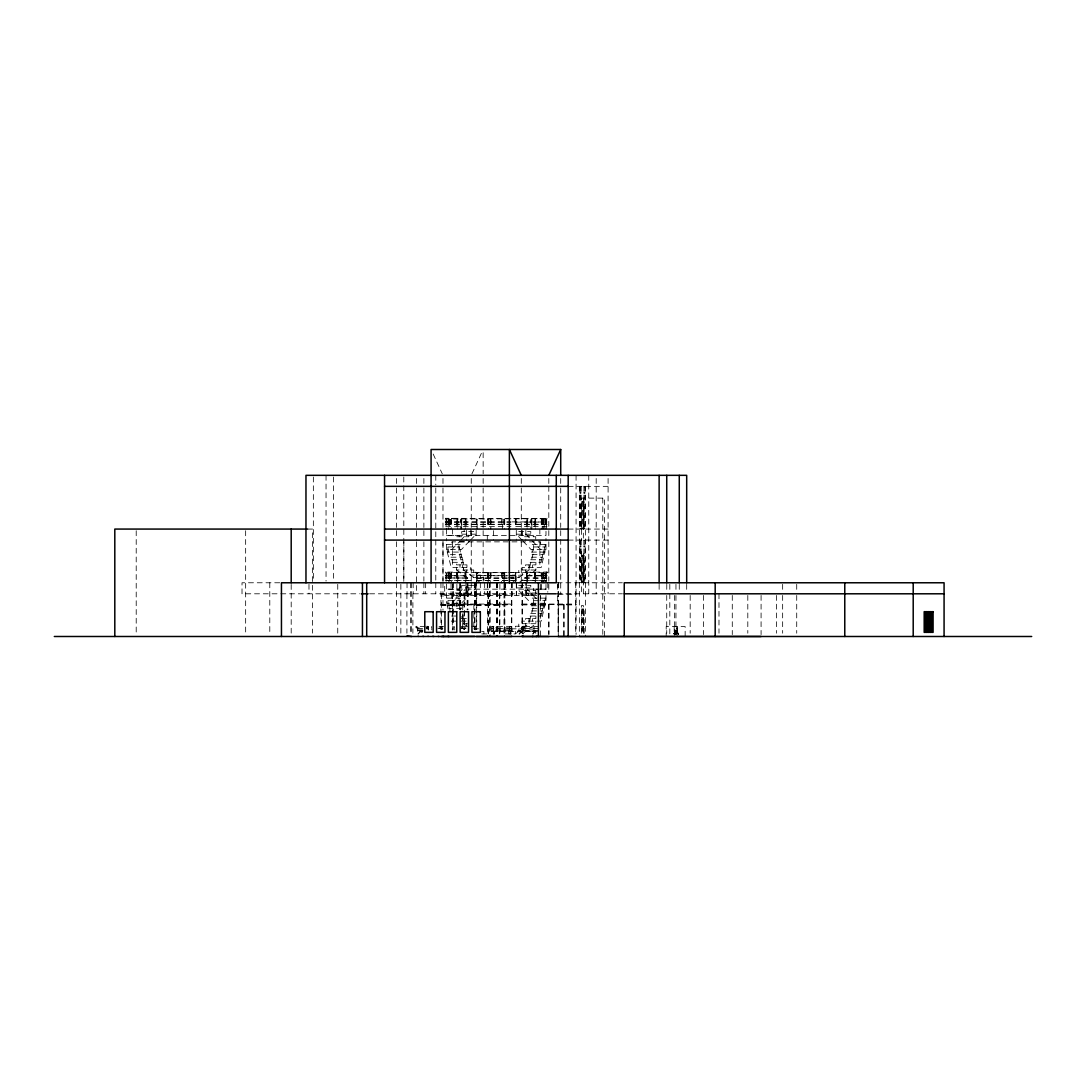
<?xml version="1.0" encoding="UTF-8"?>
<svg xmlns="http://www.w3.org/2000/svg" width="1086" height="1086" viewBox="0 0 1086 1086"><rect width="100%" height="100%" fill="white"/><g stroke="black" fill="none" stroke-linecap="round" stroke-linejoin="round"><path stroke-width="0.75" stroke-dasharray="5 3.75" d="M676.687 631.916L675.587 630.898M403.788 581.132L403.843 541.738M674.705 630.342L677.718 632.174L675.451 633.898L674.718 632.744L673.863 633.491M470.51 518.687L470.414 518.348M475.872 572.39L516.569 572.498L475.926 572.784L475.967 572.05M476.333 580.548L516.149 580.318M516.108 578.132L508.859 577.928M677.352 628.767L677.854 634.672C679.51 629.731 674.487 634.156 673.944 634.17M492.039 630.803L492.202 631.523L534.068 631.495L534.651 630.79M512.606 631.523L512.456 630.803L491.157 631.183L512.402 630.79M581.444 515.076L581.512 514.357M581.444 566.145L581.512 566.865M581.553 619.848L581.404 620.568L581.607 619.848M677.189 628.835C676.32 624.138 676.917 634.835 678.533 633.477M677.555 633.07L678.302 634.55L677.664 632.283M476.374 577.983L507.23 577.928M493.139 634.02L493.668 631.319M493.573 634.156L494.049 631.699M509.728 634.02L510.244 631.319M510.162 634.156L510.637 631.699M675.682 631.74C674.257 629.283 677.759 632.283 675.085 631.319M521.171 580.44L547.086 580.426L521.266 580.603M546.91 578.241L524.389 577.969M467.645 578.091L445.477 577.956L467.808 578.01M445.599 522.176L510.949 522.19M448.98 521.959L449.21 521.986M448.98 580.508L449.21 580.467M457.179 521.959L457.491 521.877M457.192 575.784L457.41 575.702M457.179 580.508L457.437 580.548M465.392 524.416L465.609 524.334M465.392 575.784L445.599 575.594M465.663 580.304L465.636 580.548M527.131 521.918L526.886 522.027M526.886 524.416L527.104 524.334M526.886 575.784L547.086 575.743L527.104 575.702M526.846 580.548L527.131 580.548M535.072 522.108L535.086 522.027M535.289 580.426L535.303 580.358M543.271 578.132L543.529 577.983M543.271 580.467L543.855 580.589M507.23 575.892L476.333 575.634L507.23 575.594M522.013 518.348L521.918 519.013M508.859 575.594L516.149 575.851L508.859 575.892M448.83 577.956L448.545 578.227M523.425 631.265L523.914 626.174M673.972 633.613L675.044 632.894L674.745 634.061L673.985 633.572L674.732 634.007L674.881 632.812L674.569 634.048L674.067 633.342L675.424 633.382L674.773 634.17L675.044 632.894L674.23 633.016L674.515 634.088L673.985 633.572L674.637 633.966C676.85 632.12 672.804 634.156 675.37 633.382L674.908 634.17L675.071 632.541M421.3 630.735L422.101 631.441M677.447 633.206L676.741 632.541L678.166 633.382M673.931 633.885L675.411 632.921M529.601 567.435L533.552 552.082L533.552 544.412M545.226 549.53L541.276 567.435L522.162 567.435L522.162 569.987M529.601 621.138L533.552 605.798L533.552 598.128M545.226 603.232L541.276 621.138L522.162 621.138L522.162 623.703M519.013 634.007L520.968 631.292M519.515 634.129L521.28 631.685L522.719 634.129M532.602 634.007L534.556 631.292M533.104 634.129L534.869 631.685L536.308 634.129M675.546 634.17L675.302 633.165M445.572 524.524L510.949 524.538M512.117 521.877L547.086 522.027L512.117 522.19M546.828 578.01L524.524 578.064M676.239 631.047L675.139 631.047L675.207 630.219L676.116 634.278M417.866 633.952L420.553 631.237M418.354 634.075L419.997 631.808L422.033 632.31M674.067 633.342L674.678 634.156L674.297 633.016L674.664 633.966L675.329 633.247L674.908 634.143L675.18 633.016L674.664 633.966L674.053 633.382M674.854 634.007L674.555 632.812L674.664 633.98L675.085 633.328M471.948 473.808L481.75 452.536M454.654 626.541L454.64 627.884M454.722 628.59L454.722 629.948M475.016 626.636L475.111 627.789M475.084 628.699L475.139 629.948M493.125 631.319L492.963 626.188M493.478 631.278L493.343 626.188M509.701 631.319L509.538 626.188M511.397 626.649L490.981 626.649L491.035 627.898L511.438 627.898L511.452 626.554M510.053 631.278L509.931 626.188M511.479 628.713L491.116 628.618L491.103 629.961L511.574 629.866M675.668 630.79L676.103 630.952M677.773 633.939L678.574 634.007L677.827 633.79M675.207 631.047L675.207 630.26L675.899 634.346M676.537 628.251L677.732 628.156M675.125 633.898L675.709 633.057M445.559 575.892L465.731 575.892M546.964 526.574L512.117 526.561M674.773 634.143L675.329 633.247M675.424 633.898L675.533 634.21M675.954 634.197L677.705 632.052M676.157 634.265L677.61 632.446M451.844 549.53L459.799 541.262M460.939 540.081L466.627 534.176M469.369 541.262L461.401 549.53L446.495 549.53L446.495 538.425M470.496 540.081L476.184 534.176L459.229 534.176L459.229 536.742M451.844 603.232L466.627 587.893L466.627 582.775M546.869 524.239L512.117 524.226M546.977 572.01L546.977 572.784L546.977 572.01L526.208 572.295L546.977 572.784L546.937 572.01L546.896 572.77M445.341 572.05L445.477 572.784L466.261 572.39L445.477 572.01L445.341 572.729M511.981 582.775L528.95 569.987M518.918 582.775L535.887 569.987L535.887 567.435M515.891 633.532L528.95 623.703M522.841 633.532L535.887 623.703L535.887 621.138M677.745 633.83L678.574 634.007M519.61 631.292L518.945 631.645L519.923 631.292M533.199 631.292L532.534 631.645L533.511 631.292M674.854 629.5L675.058 630.342M445.396 518.307L445.477 519.067L547.33 518.687L445.477 518.293L445.477 519.067M445.627 521.904L510.949 521.877M546.977 518.293L546.896 519.054M546.964 524.524L512.117 524.538M526.588 572.77L526.588 572.023M445.613 524.239L510.949 524.226M445.722 526.724L510.963 526.561M445.627 580.318L470.957 580.426L445.559 580.589M417.594 631.21L416.915 626.12L417.811 630.722M427.137 629.541L427.002 626.12L427.64 629.446M428.196 627.83L428.223 626.486L428.196 627.83L423.635 627.83M431.413 626.541L431.386 627.884M428.617 628.536L428.576 629.894L428.617 628.536L416.209 628.645L416.44 629.894L422.508 629.894M431.794 628.59L431.766 629.948M441.839 626.269L442.477 629.595M466.03 572.023L465.948 572.784M543.855 521.877L543.489 522.067M532.805 595.101L525.855 595.522L525.855 589.155M459.229 541.86L466.627 541.805M533.253 589.169L545.986 589.155L446.495 589.155L459.229 589.169M568.182 486.352L608.092 486.352M579.883 486.786L580.956 486.786M583.874 486.786L584.947 486.786M579.883 492.379L580.956 492.379M583.874 492.379L584.947 492.379M579.883 492.813L580.956 492.813M583.874 492.813L584.947 492.813M579.883 493.248L580.956 493.248M583.874 493.248L584.947 493.248M581.444 512.429L581.485 513.149M446.075 525.963L446.061 519.692L446.943 519.692M450.432 519.692L451.314 519.692L451.301 529.072M461.672 519.76L461.672 529.072L461.74 519.692L460.654 519.692L460.654 529.072M466.043 525.936L466.043 519.692L464.957 519.692L464.998 529.072M487.75 519.692L488.632 519.692L488.632 525.936M490.071 519.692L490.953 519.692L490.886 529.072M503.85 519.692L504.732 519.692L504.732 525.936M516.189 519.692L515.307 519.692L515.307 525.936M531.841 529.072L531.841 519.692L530.755 519.692L530.823 529.072M541.167 519.692L542.063 519.692L542.05 529.072M579.883 528.638L580.956 528.638M583.874 528.638L584.947 528.638M307.582 529.072L312.605 529.072L312.605 633.124M568.182 529.072L608.092 529.072M473.727 531.624L461.699 531.624L461.699 534.176M518.769 531.624L530.783 531.624L530.783 534.176M446.495 529.072L446.495 535.439L545.986 535.439L545.986 529.072M456.772 536.742L468.799 536.742L468.799 534.176M568.182 540.095L608.092 540.095M579.883 540.516L580.956 540.516M583.874 540.516L584.947 540.516M446.495 544.412L461.401 544.412L461.401 541.86M545.986 544.412L531.081 544.412L531.081 541.86M579.883 546.122L580.956 546.122M583.874 546.122L584.947 546.122M579.883 546.543L580.956 546.543M583.874 546.543L584.947 546.543M579.883 546.977L580.956 546.977M583.874 546.977L584.947 546.977M447.269 549.53L447.269 552.082L460.912 552.082L460.912 554.647M545.226 552.082L531.583 552.082L531.583 554.647M456.595 567.435L456.595 569.987L473.727 569.987L473.727 572.553M535.887 569.987L518.769 569.987L518.769 572.553M446.075 581.227L446.061 573.394L446.943 573.394M450.432 573.394L451.314 573.394L451.301 582.775M477.175 573.394L476.292 573.394L476.306 629.595M490.071 573.394L490.953 573.394L490.886 581.227M502.411 573.394L501.528 573.394L501.61 582.775M503.85 573.394L504.732 573.394L504.732 581.214M542.05 582.775L542.063 573.394L541.167 573.394L541.276 582.775M446.075 573.476L446.93 573.476M448.26 573.476L449.604 573.476M450.446 573.476L451.301 573.476M456.799 573.476L457.79 573.476M464.998 573.476L465.989 573.476L465.989 581.227L466.043 573.394L464.957 573.394L464.998 582.775M476.374 573.476L477.107 573.476M487.831 573.476L488.564 573.476M490.153 573.476L490.886 573.476M501.61 573.476L502.343 573.476M503.931 573.476L504.664 573.476M515.388 573.476L516.121 573.476M526.493 573.476L527.484 573.476M534.692 573.476L535.683 573.476M541.181 573.476L542.05 573.476M542.891 573.476L544.235 573.476M545.552 573.476L546.421 573.476M508.587 577.657L518.918 577.657L518.918 575.105M476.36 578.241L507.23 578.241M508.859 578.241L516.135 578.241M476.36 580.589L507.23 580.589M508.859 580.589L516.135 580.589M579.883 582.34L580.956 582.34M583.874 582.34L584.947 582.34M279.726 582.775L242.015 582.775L242.015 593.798L359.67 593.798M557.145 582.775L622.346 582.775M473.727 585.34L461.699 585.34L461.699 587.893M518.769 585.34L530.783 585.34L530.783 587.893M456.772 590.445L468.799 590.445L468.799 587.893M536.593 593.01L526.153 593.01L526.153 590.445M369.62 593.798L537.013 593.798M557.145 593.798L622.373 593.798M440.943 594.232L511.791 594.232M521.999 594.232L539.674 594.232M558.055 594.232L576.069 594.232M536.701 595.522L444.69 595.522L444.69 582.775M446.495 598.128L461.401 598.128L461.401 595.562M545.986 598.128L531.081 598.128L531.081 595.562M452.848 604.047L511.791 604.047M521.999 604.047L536.525 604.047M540.38 604.047L576.069 604.047M440.943 604.468L511.791 604.468M521.999 604.468L539.674 604.468M540.38 604.468L576.069 604.468M440.943 604.902L511.791 604.902M521.999 604.902L536.525 604.902M540.38 604.902L549.041 604.902M558.055 604.902L576.069 604.902M440.943 605.35L464.523 605.35M476.306 605.35L499.886 605.35M447.269 603.232L447.269 605.798L460.912 605.798L460.912 608.35M545.226 605.798L531.583 605.798L531.583 608.35M461.564 608.35L449.237 608.35L449.237 605.798M456.595 616.034L451.206 616.034L451.206 613.468M461.374 618.586L466.939 618.586L466.939 621.138M451.206 621.138L456.595 621.138M461.129 621.138L467.55 621.138M467.55 623.703L463.383 623.703L463.383 621.138M535.887 623.703L518.769 623.703L518.769 626.255M471.568 626.255L477.121 626.255L477.121 628.821M425.183 626.486L415.816 626.581L416.047 627.83L422.128 627.83M439.002 626.541L443.55 626.541M460.926 626.541L467.211 626.541M538.439 626.541L521.714 626.541L521.551 627.789L536.783 627.884M438.975 627.884L442.002 627.884M460.926 627.884L467.211 627.884M437.875 628.59L443.943 628.59M461.007 628.59L467.292 628.59M538.154 628.59L521.429 628.59L521.266 629.839L536.511 629.948M473.564 628.821L480.514 628.821M422.888 630.722L416.671 630.722L422.888 631.102M538.018 630.776L517.927 630.79L517.343 631.495M538.018 631.17L518.158 630.776M481.641 631.373L483.908 631.373L483.908 633.925M481.75 633.925L487.302 633.925M505.194 633.925L515.524 633.925L515.524 631.373M446.495 535.439L459.229 535.466M459.69 595.101L466.627 595.522L466.627 589.155M420.771 631.237L422.427 631.984M521.28 631.292L523.221 634.007M523.791 626.269L523.113 631.265M480.514 582.775L463.532 569.987L463.532 562.317L451.206 562.317L451.206 559.752M456.595 569.987L470.957 580.806M467.455 626.649L463.532 623.703L462.88 613.468M461.821 627.64L464.428 629.608L464.523 593.798M675.234 630.369L677.474 632.188M536.063 632.038L534.882 630.776M525.855 534.176L540.652 549.53M521.986 540.081L516.298 534.176L533.253 534.176L533.253 536.742M523.126 541.262L531.081 549.53L545.986 549.53L545.986 538.425M536.267 598.698L525.855 587.893L525.855 582.775M510.8 631.509L511.153 634.02M494.049 631.319L494.564 634.02M510.99 631.319L510.244 631.699L510.719 634.156M494.401 631.319L493.668 631.699L494.13 634.156M433.178 454.057L442.274 473.808M462.88 567.435L458.93 552.082L458.93 544.412M447.269 552.082L451.206 567.435L470.333 567.435L470.333 569.987M459.731 608.866L458.93 598.128M461.699 616.536L462.88 621.138M447.269 605.798L448.056 608.866M674.433 632.866L674.691 634.048M511.52 628.618L511.52 629.961M796.717 584.349L796.717 592.223M796.717 595.44L796.717 633.206M782.653 584.349L782.653 592.223M782.653 595.44L782.653 633.206M776.612 595.44L776.612 633.206M761.082 595.427L761.082 634.604M747.806 595.44L747.806 633.206M732.276 595.427L732.276 634.604M718.986 593.798L718.986 633.206M703.457 595.427L703.457 634.604M690.18 595.44L690.18 633.206M686.691 584.349L686.691 592.223M685.144 636.233L685.144 626.568L666.193 626.568L666.193 636.233M679.266 584.349L679.266 592.223M677.162 626.568L677.162 636.233M675.954 584.349L675.954 592.223M675.954 595.495L675.954 634.455M674.65 595.427L674.65 636.233M674.189 626.568L674.189 634.618M669.818 584.349L669.818 592.223M669.818 593.798L669.818 634.455M666.777 584.349L666.736 592.223M666.736 595.44L666.736 633.206M659.134 584.349L659.134 592.223M608.092 478.478L608.092 593.798M604.63 636.138L604.63 498.121L581.499 498.121L581.499 540.095M602.784 498.121L602.784 634.455M596.187 478.478L596.187 593.798M588.761 475.329L588.761 593.798M585.49 486.352L585.49 636.138M584.879 486.352L584.947 529.072M584.947 540.095L584.947 582.775M584.2 529.072L584.2 501.556L581.729 501.556L581.729 529.072M584.2 582.775L584.2 555.258L581.729 555.258L581.729 582.775M584.2 633.247L584.2 608.975L581.729 608.975L581.729 633.247M583.942 486.352L583.874 529.072M583.874 540.095L583.942 582.775M583.508 501.556L583.508 529.072M583.508 555.258L583.508 582.775M583.508 608.975L583.508 633.247M583.345 498.121L583.345 540.095M583.345 593.798L583.345 551.824L581.499 551.824L581.499 593.798M583.345 633.233L583.345 605.54L581.499 605.54L581.499 633.233M583.114 501.556L583.114 529.072M583.114 608.975L583.114 633.247M582.815 501.556L582.815 529.072M582.815 555.258L582.815 582.775M582.815 608.975L582.815 633.247M580.956 486.352L580.956 529.072M580.956 540.095L580.956 582.775M580.888 486.352L580.888 529.072M580.888 540.095L580.888 582.775M579.951 486.352L579.883 529.072M579.951 540.095L579.883 582.775M579.354 486.352L579.354 636.138M576.069 475.329L576.069 634.414M575.729 582.775L575.729 634.414M564.055 604.468L564.055 636.057M563.81 604.468L563.81 636.057M560.715 478.478L560.715 484.777M560.715 487.994L560.715 527.429M560.715 530.647L560.715 593.798M558.394 582.775L558.394 636.057M558.285 604.468L558.285 636.057M558.055 582.775L558.055 634.414M557.702 584.349L557.702 592.223M557.702 595.861L557.702 604.468M549.041 604.468L549.041 634.414M548.81 478.478L548.81 484.777M548.81 486.352L548.81 527.429M548.81 530.647L548.81 536.946M548.81 541.738L548.81 581.132M548.81 584.349L548.81 592.223M548.688 604.468L548.688 634.414M547.806 582.775L547.806 592.223M546.421 529.072L546.434 519.692L545.539 519.692L545.552 525.963M546.421 582.775L546.434 573.394L545.539 573.394L545.552 581.227M546.136 519.067L546.312 525.936M546.136 572.784L546.312 581.214M545.986 584.377L545.986 592.332M545.986 595.522L545.986 603.232L531.081 603.232L516.298 587.893L533.253 587.893L533.253 590.445M545.837 519.067L545.647 529.072M545.837 572.784L545.647 582.775M545.226 544.412L545.226 546.964L532.9 546.964L532.9 549.53M545.226 598.128L545.226 600.68L532.9 600.68L532.9 603.232M544.561 546.964L544.561 549.53M544.561 600.68L544.561 603.232M544.235 529.072L544.249 519.692L542.837 519.692L542.891 529.072M544.235 582.775L544.127 573.394L542.837 573.394L542.891 582.775M543.95 519.067L543.882 525.963M543.91 549.53L543.91 552.082M543.95 572.784L543.882 581.227M543.91 603.232L543.91 605.798M543.543 519.067L543.516 529.072M543.543 572.784L543.516 582.775M543.231 519.067L543.258 525.963M543.244 552.082L543.244 554.647L530.918 554.647L530.918 557.199M543.231 572.784L543.258 581.227M543.244 605.798L543.244 608.35L530.918 608.35L530.918 610.916M542.593 554.647L542.593 557.199L530.267 557.199L530.267 559.752M542.593 608.35L542.593 610.916L530.267 610.916L530.267 613.468M541.941 519.692L541.941 525.963M541.928 557.199L541.928 559.752L529.601 559.752L529.601 562.317M541.941 573.394L541.941 581.227M541.928 610.916L541.928 613.468L529.601 613.468L529.601 616.034M541.547 584.349L541.547 592.223M541.29 519.692L541.276 529.072M541.276 559.752L541.276 562.317L528.95 562.317L529.099 569.987M541.276 613.468L541.276 616.034L528.95 616.034L529.099 623.703M540.652 544.412L540.652 541.86L451.844 541.86L451.844 544.412M540.652 595.562L540.652 598.128M540.38 584.349L540.38 592.223M540.38 595.861L540.38 636.057M539.851 529.072L539.851 535.439M539.851 541.805L539.851 567.435M535.683 525.963L535.724 519.692L534.651 519.692L534.692 529.072M535.724 539.294L535.724 536.742L523.696 536.742L523.696 534.176M535.887 562.317L535.887 564.869L525.556 564.869L525.556 567.435M535.683 581.227L535.724 573.394L534.651 573.394L534.692 582.775M535.724 593.01L535.724 590.445L523.696 590.445L523.696 587.893M535.887 616.034L535.887 618.586L525.556 618.586L525.556 621.138M535.344 519.067L535.317 529.072M535.344 572.784L535.317 582.775M535.031 519.067L535.059 525.963M535.031 572.784L535.059 581.227M532.493 564.869L532.493 567.435M532.493 618.586L532.493 621.138M532.235 549.53L532.235 552.082M532.235 603.232L532.235 605.798M531.773 519.76L531.773 525.963M531.448 519.067L531.38 525.936M531.203 519.692L531.312 529.072M528.624 593.01L528.624 595.562M527.484 525.963L527.538 519.692L526.452 519.692L526.493 529.072M527.484 581.227L527.538 573.394L526.452 573.394L526.493 582.775M527.144 519.067L527.117 529.072M527.144 572.784L527.117 582.775M527.077 519.692L526.859 525.963M526.859 581.227L526.832 572.784M526.248 582.775L526.248 595.522M525.855 530.348L525.855 540.217M525.705 569.987L525.705 572.553L515.375 572.553L515.388 582.775M525.705 623.703L525.705 626.255L515.375 626.255L515.375 628.821M522.556 530.647L522.556 540.095M522.352 582.775L522.352 636.057M522.312 572.553L522.312 575.105L511.981 575.105L511.981 577.657M522.312 626.255L522.312 628.821L511.981 628.821L511.981 631.373M521.999 582.775L521.999 636.057M521.687 530.66L521.687 535.439M521.294 478.478L521.294 484.777M521.294 487.994L521.294 527.429M521.294 530.647L521.294 540.095M521.294 541.738L521.294 581.132M521.226 585.34L521.226 587.893M518.918 628.821L518.918 631.373M516.569 582.775L516.569 595.522M516.298 530.348L516.298 540.217M516.298 582.775L516.298 595.522M516.067 519.692L515.999 529.072M515.999 581.227L516.189 573.394L515.307 573.394L515.307 581.214M515.429 519.692L515.511 525.963M512.13 582.775L512.13 595.522M511.859 582.775L511.791 636.057M511.37 582.775L511.37 634.414M508.587 631.373L508.587 633.925M505.194 582.775L505.194 595.522M504.922 582.775L504.922 595.522M504.854 584.349L504.854 636.057M504.623 519.692L504.664 529.072M504.623 573.394L504.542 581.227M504.42 582.775L504.42 636.057M504.135 519.067L504.053 525.963L503.972 519.692M504.135 572.784L504.053 582.775L503.972 573.394M503.999 584.349L503.999 636.057M502.343 529.072L502.411 519.692L501.528 519.692L501.732 525.963M502.289 573.394L502.343 581.227M499.886 584.349L499.886 634.441M499.465 593.798L499.465 634.441M497.483 582.775L497.483 636.057M497.062 582.775L497.062 636.057M496.628 582.775L496.628 636.057M493.56 530.647L493.56 540.095M490.668 519.067L490.763 529.072M490.668 572.784L490.763 581.227M490.356 519.067L490.275 525.963L490.193 519.692M490.356 572.784L490.275 582.775M490.193 573.394L490.112 636.057M489.691 582.775L489.691 636.057M489.257 582.775L489.257 604.468M488.632 581.214L488.632 573.394L487.75 573.394L487.831 582.775M488.51 519.692L488.564 529.072M488.51 573.394L488.564 581.227M488.524 593.798L488.524 634.441M488.035 519.067L487.953 525.963M488.035 572.784L487.953 582.775M488.103 593.798L488.103 634.441M487.872 519.692L487.831 525.963M487.573 582.775L487.628 636.057M487.302 535.439L487.302 540.217M487.302 582.775L487.302 595.522M484.668 582.775L484.668 593.798M483.908 580.223L483.908 577.657L473.564 577.657L473.564 575.105M483.148 452.726L483.148 473.713M483.148 478.478L483.148 484.777M483.148 487.994L483.148 527.429M483.148 530.647L483.148 536.946M483.148 541.738L483.148 581.132M480.514 577.657L480.514 575.105L470.17 575.105L470.17 572.553M480.324 582.775L480.324 595.522M477.107 529.072L477.175 519.692L476.292 519.692L476.374 525.963M477.107 581.227L477.121 572.553L466.776 572.553L466.776 569.987M476.89 519.067L476.985 529.072M476.89 572.784L476.985 581.227M476.74 593.798L476.74 629.595M476.578 519.067L476.496 525.963M476.578 572.784L476.496 582.775M476.184 530.348L476.184 535.439M475.912 582.775L475.885 604.902M475.369 582.775L475.369 604.468M474.949 582.775L474.881 629.5M474.528 582.775L474.528 629.5M473.849 604.468L473.849 629.5M471.256 478.478L471.256 484.777M471.256 487.994L471.256 527.429M471.256 530.647L471.256 536.946M471.256 541.738L471.256 581.132M471.256 582.775L471.256 593.798M470.795 529.072L470.795 535.439M468.012 582.775L468.012 609.816M467.577 582.775L467.577 609.816M467.156 582.775L467.156 609.816M466.939 567.435L466.939 564.869L456.595 564.869L456.595 562.317M466.776 623.703L466.776 626.255M466.627 530.348L466.627 540.217M466.328 590.445L466.328 593.01L454.301 593.01L454.301 595.562M465.989 519.76L465.989 525.963M465.948 582.775L465.948 595.522M465.65 519.067L465.623 529.072M465.65 572.784L465.623 582.775M465.337 519.067L465.365 525.963M465.337 572.784L465.365 581.227M464.944 593.798L464.944 604.902M464.17 529.072L464.17 531.624M464.089 593.798L464.089 629.595M463.871 593.01L463.871 595.562M463.383 567.435L463.383 569.987M462.88 562.317L462.88 559.752L450.554 559.752L450.554 557.199M462.717 604.902L462.65 629.595M462.229 559.752L462.229 557.199L449.903 557.199L449.903 554.647M461.564 557.199L461.564 554.647L449.237 554.647L449.237 552.082M461.346 519.067L461.279 529.072M461.034 519.067L461.17 525.963M460.64 582.775L460.64 609.816M460.247 549.53L460.247 552.082M460.206 582.775L460.206 609.816M459.989 564.869L459.989 567.435M459.785 582.775L459.785 609.816M459.595 549.53L459.595 546.964L447.269 546.964L447.269 544.412M459.595 603.232L459.595 600.68L447.269 600.68L447.269 598.128M459.229 590.445L459.229 587.893L476.184 587.893L461.401 603.232L446.495 603.232L446.495 582.775M457.79 525.963L457.844 519.692L456.758 519.692L456.799 529.072M457.79 581.227L457.844 573.394L456.758 573.394L456.799 582.775M457.45 519.067L457.437 529.072M457.45 572.784L457.437 582.775M457.22 519.692L457.382 525.936M457.22 573.394L457.382 581.214M457.152 519.067L457.165 525.963M457.152 572.784L457.165 581.227M456.88 584.349L456.88 610.223M453.269 582.775L453.147 629.595M452.848 582.775L452.848 630.206M452.631 529.072L452.631 535.439M452.631 541.805L452.631 567.435M452.631 584.377L452.631 621.138M452.305 593.798L452.305 629.595M451.844 595.562L451.844 598.128M451.192 519.692L451.206 525.963M451.192 573.394L451.206 581.227M451.043 582.775L451.043 595.522M450.554 519.692L450.541 529.072M450.554 573.394L450.541 582.775M449.903 608.35L449.903 610.916M449.604 525.963L449.645 519.692L448.246 519.692L448.26 525.963M449.604 581.227L449.645 573.394L448.246 573.394L448.26 581.227M449.129 519.692L449.115 529.072M449.183 573.394L449.237 582.775M448.952 519.067L449.02 525.963M448.844 572.784L448.966 581.227M448.613 519.76L448.613 529.072M448.586 549.53L448.586 552.082M448.613 573.476L448.613 582.775M448.586 603.232L448.586 605.798M448.532 519.067L448.355 529.072M448.532 572.784L448.355 582.775M447.921 546.964L447.921 549.53M447.921 600.68L447.921 603.232M446.821 519.692L446.93 529.072M446.821 573.394L446.93 582.775M446.183 519.692L446.17 529.072M446.183 573.394L446.17 582.775M442.979 478.478L442.979 484.777M442.979 487.994L442.979 527.429M442.979 530.647L442.979 536.946M442.979 582.775L442.979 610.223M441.364 593.798L441.364 629.595M440.943 582.775L440.943 629.595M435.785 475.329L435.785 484.777M435.785 487.994L435.785 536.946M435.785 540.095L435.785 581.132M435.785 582.775L435.785 593.798M425.644 582.775L425.644 593.798M423.879 478.478L423.879 484.777M423.879 487.994L423.879 527.429M423.879 530.647L423.879 536.946M423.879 541.738L423.879 581.132M423.879 582.775L423.879 593.798M416.454 478.478L416.454 484.777M416.454 487.994L416.454 527.429M416.454 530.647L416.454 540.095M416.454 541.738L416.454 593.798M413.169 582.775L413.169 593.798M412.897 593.798L412.897 633.206M411.662 582.775L411.662 633.206M410.467 582.775L410.467 633.124M407.033 582.775L407.033 593.798M406.911 593.798L406.911 633.206M403.788 477.012L403.843 582.775M400.856 584.349L400.856 635.134M396.458 478.478L396.458 484.777M396.458 487.994L396.458 527.429M396.458 530.647L396.458 536.946M396.458 541.738L396.458 581.132M396.458 582.775L396.458 633.206M337.746 584.349L337.746 633.206M333.47 477.012L333.47 581.105M326.044 475.329L326.044 581.105M313.352 477.012L313.352 581.105M308.981 584.349L308.981 593.798M291.197 584.458L291.197 633.124M269.79 582.775L269.79 633.206M245.653 530.742L245.653 633.206M136.212 530.742L136.212 633.124M581.485 568.073L581.607 568.793L581.512 568.073M581.648 568.073L581.553 568.793L581.648 568.073M581.485 621.776L581.607 622.495L581.567 621.776M581.648 621.776L581.553 622.495L581.648 621.776M531.461 572.308L531.461 572.308M540.665 572.308L540.665 572.308M451.505 518.579L452.197 518.782L451.518 518.484M451.26 572.295L451.912 572.498L451.165 572.295M460.342 572.295L460.342 572.295M540.543 518.579L540.57 518.484M465.65 518.579L465.677 518.484M526.208 518.579L526.235 518.484M583.128 582.775L583.114 555.258L583.114 582.775M442.979 581.132L442.979 540.095L442.979 581.132"/><path stroke-width="1.5" d="M548.81 475.329L560.715 449.495L431.074 449.495L431.074 582.775M522.475 636.437L523.533 636.342M532.303 636.491L533.077 636.41M536.063 636.437L536.851 636.355M384.553 486.352L568.182 486.352M307.582 529.072L114.804 529.072L114.804 636.491M384.553 529.072L568.182 529.072M384.553 540.095L568.182 540.095M361.353 593.798L368.113 593.798M538.412 593.798L556.276 593.798M624.246 593.798L944.073 593.798M418.029 636.274L418.585 636.382M427.898 636.274L428.454 636.382M54.3 636.491L1031.7 636.491M407.033 635.907L411.662 636.491M447.934 636.382L448.966 636.491M442.749 636.342L443.78 636.437M438.065 636.382L439.097 636.491M432.608 636.328L433.911 636.437M422.739 636.328L423.771 636.437M474.718 636.41L440.943 636.491M521.294 475.329L509.388 449.495L509.388 582.775M944.073 636.491L944.073 582.775L624.246 582.775L624.246 636.491M913.204 582.775L913.204 636.491M844.772 582.775L844.772 636.491M761.082 636.491L579.354 636.491M715.185 582.775L715.185 636.491M686.691 582.775L686.691 475.329L305.967 475.329L305.967 582.775M679.266 475.329L679.266 582.775M666.736 475.329L666.736 582.775M659.134 475.329L659.134 582.775M576.069 636.491L558.055 636.491M568.182 475.329L568.182 636.491M560.715 449.495L560.715 475.329M556.276 475.329L556.276 582.775L281.45 582.775L281.45 636.491M549.041 636.491L521.999 636.491M538.412 582.775L538.412 636.491M511.791 636.491L476.306 636.491M384.553 475.329L384.553 582.775M366.701 582.775L366.701 636.491M362.439 582.775L362.439 636.491M291.197 529.072L291.197 582.775M433.165 611.703L424.789 611.703L424.789 632.364L433.165 632.364L433.165 611.703M444.961 611.703L436.572 611.703L436.572 632.364L444.961 632.364L444.961 611.703M456.758 611.703L448.369 611.703L448.369 632.364L456.758 632.364L456.758 611.703M468.541 611.703L460.152 611.703L460.152 632.364L468.541 632.364L468.541 611.703M480.338 611.703L471.948 611.703L471.948 632.364L480.338 632.364L480.338 611.703M925.53 611.689L924.186 611.689L924.186 632.351L925.53 632.351L925.53 611.689M927.43 611.689L926.073 611.689L926.073 632.351L927.43 632.351L927.43 611.689M929.317 611.689L927.96 611.689L927.96 632.351L929.317 632.351L929.317 611.689M931.204 611.689L929.86 611.689L929.86 632.351L931.204 632.351L931.204 611.689M933.091 611.689L931.747 611.689L931.747 632.351L933.091 632.351L933.091 611.689"/></g></svg>
